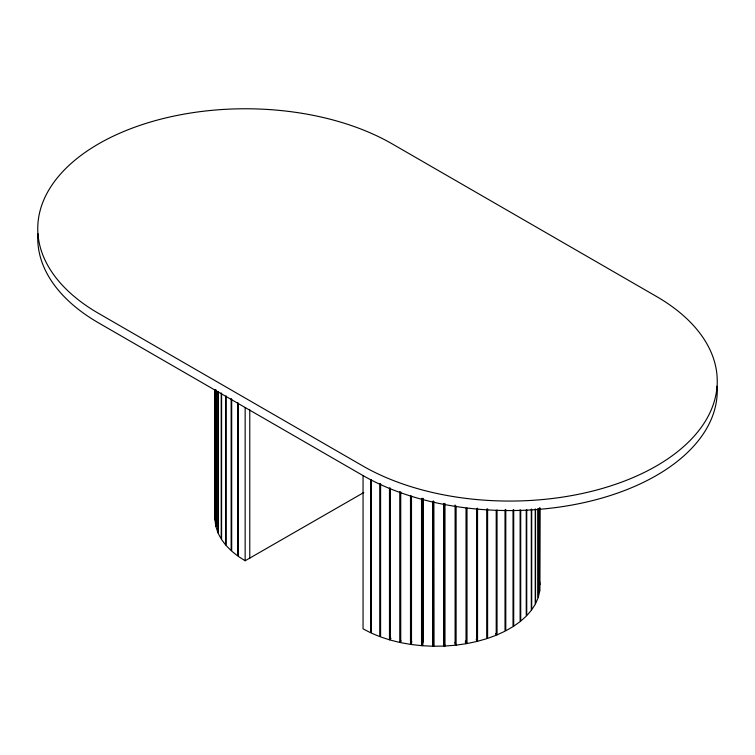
<?xml version="1.0" encoding="UTF-8"?>
<svg xmlns="http://www.w3.org/2000/svg" width="755" height="755" viewBox="0 0 755 755"><rect width="100%" height="100%" fill="white"/><g stroke="black" fill="none" stroke-linecap="round" stroke-linejoin="round"><path stroke-width="1.13" d="M215.005 519.95L215.26 390.335M539.712 590.995L539.976 507.926M433.238 501.245L433.238 642.637L432.719 646.223L422.536 645.733L423.055 642.146L423.055 498.394M411.494 496.063L411.494 644.525L421.526 645.648L422.706 642.118L422.706 498.366M400.735 491.826L400.735 642.647L410.493 644.383L411.881 641.807M390.392 488.098L390.392 640.098L399.773 642.439L401.009 640.787M380.595 483.747L380.595 636.918L389.476 639.834L391.014 638.268M238.306 403.198L238.306 556.378L245.148 560.757L363.816 492.515M495.488 633.766L497.045 634.889L505.019 631.199L505.019 509.842M476.16 639.693L477.537 641.297L486.701 638.692L486.701 509.078M465.401 641.023L467.005 643.562L476.603 641.533L476.603 508.389M454.982 642.524L456.105 645.148L466.024 643.732L466.024 508.228M444.148 503.443L444.148 642.477L444.978 646.044L455.105 645.251L455.105 505.038M433.578 501.254L433.738 646.233L443.959 646.091L443.959 503.519M465.278 641.986L466.024 643.732M539.438 580.595L539.976 584.512M443.959 646.091L443.798 503.453M539.627 507.936L539.627 591.59L538.23 597.431L538.23 509.059M538.032 508.464L538.032 598.007L535.55 603.736L535.55 509.474M535.248 508.861L535.248 604.302L531.709 609.832L531.709 509.682M531.303 509.04L531.303 610.37L526.745 615.655L526.745 509.606M526.244 510.125L526.244 616.165L520.723 621.129L520.723 510.38M520.12 509.672L520.12 621.61L513.711 626.206L513.711 509.559M513.023 509.993L513.023 626.641L505.784 630.803L505.784 509.446M497.045 509.993L497.045 634.889M496.214 510.333L496.214 635.229L487.598 638.4L487.598 508.794M477.537 508.153L477.537 641.297M467.005 508.058L467.005 643.562M456.105 506.105L456.105 645.148M444.978 503.472L444.978 646.044M433.738 501.311L433.738 646.233M432.719 501.292L432.719 646.223M422.536 498.451L422.536 645.733M421.526 498.366L421.526 645.648M410.493 495.922L410.493 644.383M399.773 491.618L399.773 642.439M389.476 487.834L389.476 639.834M379.737 483.426L379.737 636.597L371.441 633.152L371.441 479.972M370.648 479.604L370.648 632.784L363.051 628.83L363.051 475.659M249.773 409.889L249.773 558.351M245.148 407.587L245.148 560.757M237.665 402.745L237.665 555.916L231.691 551.131L231.691 399.131M231.143 398.64L231.143 550.631L226.094 545.506L226.094 395.865M225.641 396.517L225.641 544.978L221.583 539.561L221.583 393.449M221.224 392.902L221.224 539.004L218.214 533.37L218.214 391.977M217.959 391.401L217.959 532.794L216.024 526.999L216.024 390.326M215.883 389.74L215.883 526.424L215.033 520.544L215.033 389.75M215.345 389.75L215.345 513.466M37.901 233.616A207.625 119.866 0 0 0 98.565 322.885L362.815 475.452A207.625 119.866 0 0 0 592.675 500.556A207.625 119.866 0 0 0 717.099 386.183M656.435 296.441L392.185 143.875A207.625 119.866 0 0 0 98.565 143.875A207.625 119.866 0 0 0 98.565 313.391L362.815 465.958A207.625 119.866 0 0 0 656.435 465.958A207.625 119.866 0 0 0 656.435 296.441"/></g></svg>
